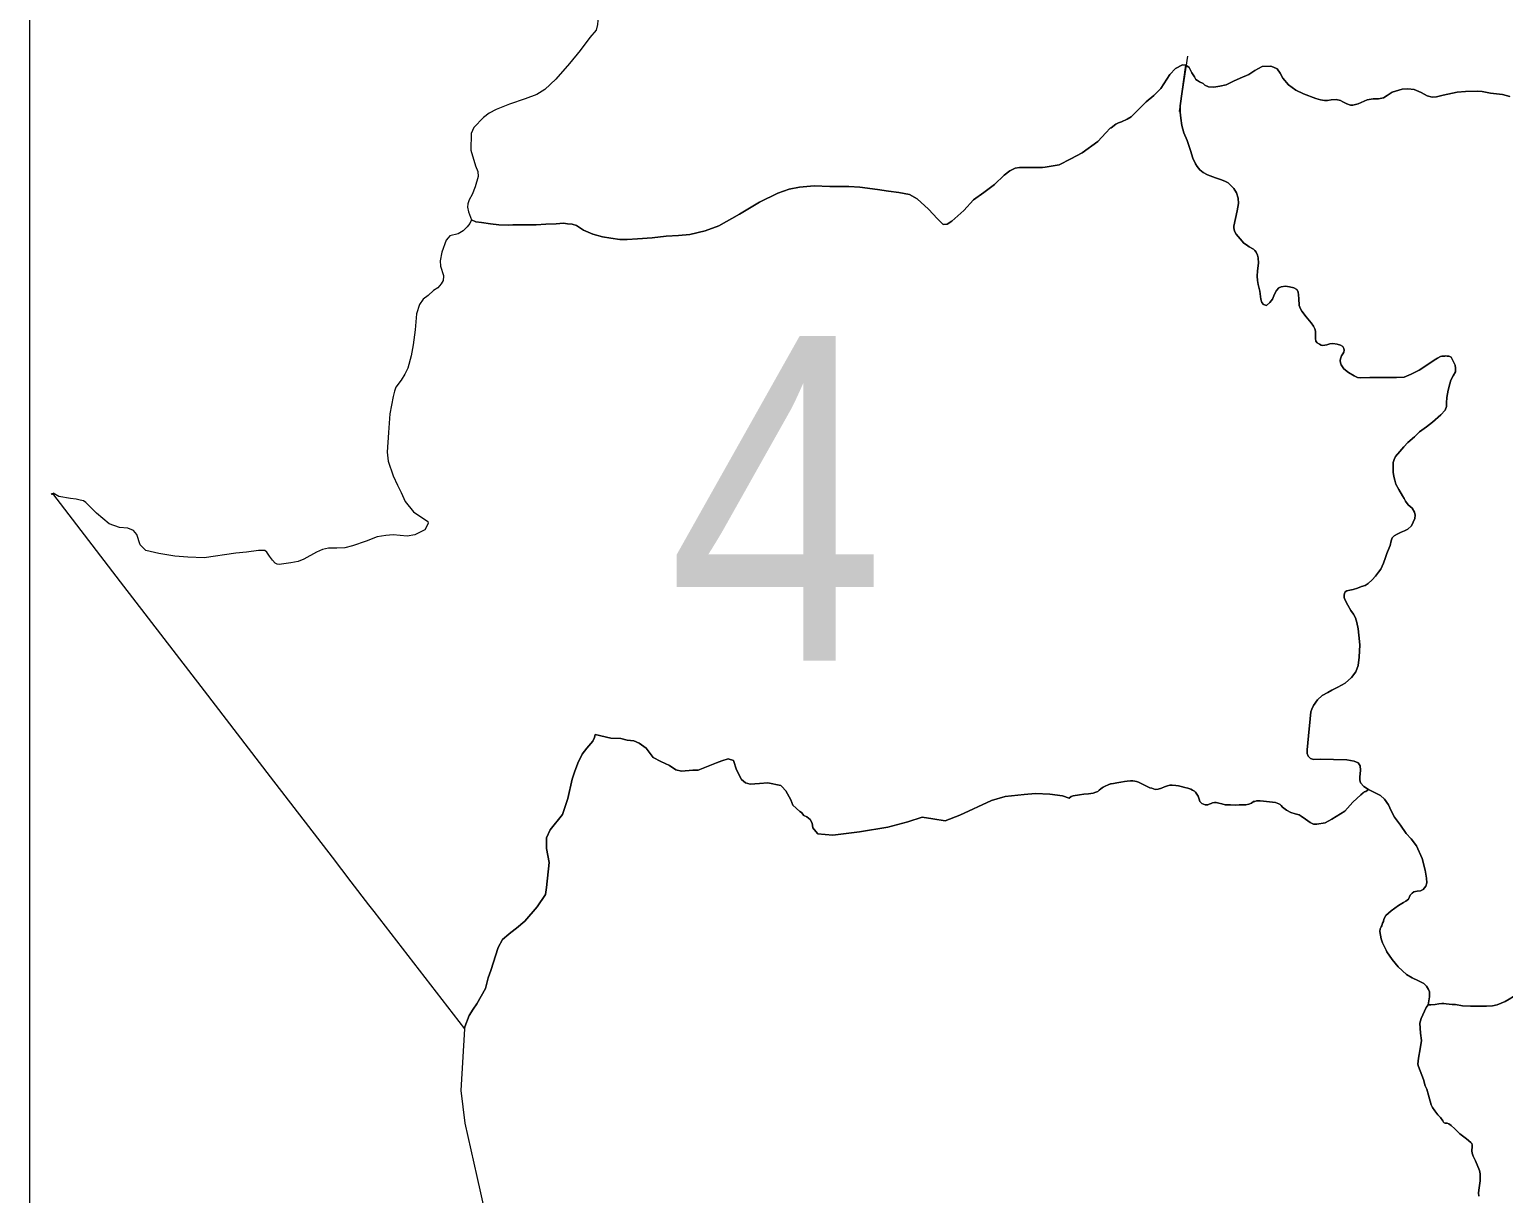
# Model space of a CAD drawing. Header units: metres. Extents: x 545098 to 555652, y 1854398 to 1862642.
# Drawn here: x 554200 to 554318.5, y 1862261.2 to 1862354.8 of the extents above; entities that cross this region are included whole.
import ezdxf

# ---------------------------------------------------------------- set-up
doc = ezdxf.new("R2010")
doc.units = ezdxf.units.M
doc.header["$LTSCALE"] = 6.8
doc.layers.add('61', color=7, linetype='Continuous', lineweight=13)

msp = doc.modelspace()

# ---------------------------------------------------------------- linework, layer by layer
at = {"layer": '61'}
for p, q in [((554293.08, 1862352.65), (554292.42, 1862348.19)), ((554299.2, 1862332.67), (554299.44, 1862332.61))]:
    msp.add_line(p, q, dxfattribs=at)
msp.add_lwpolyline([(554200, 1862170), (554500, 1862170), (554500, 1862470), (554200, 1862470)], close=True, dxfattribs=at)
for points in [[(554246.04, 1862356.95), (554245.68, 1862355.52), (554245.66, 1862355.21), (554245.56, 1862354.75), (554245.05, 1862354.16), (554244.25, 1862353.11), (554243.41, 1862352.05), (554242.32, 1862350.81), (554241.42, 1862349.97), (554240.77, 1862349.57), (554239.83, 1862349.23), (554238.58, 1862348.79), (554237.52, 1862348.35), (554236.95, 1862348.08), (554236.48, 1862347.71), (554235.72, 1862346.92), (554235.5, 1862346.44)], [(554289.76, 1862348.97), (554290.36, 1862349.49), (554290.94, 1862350.04), (554291.67, 1862351.19), (554292.12, 1862351.67)], [(554292.12, 1862351.67), (554291.67, 1862351.19), (554290.94, 1862350.04), (554290.36, 1862349.49), (554289.76, 1862348.97)], [(554292.12, 1862351.67), (554292.69, 1862351.96), (554292.94, 1862351.93), (554293.2, 1862351.73), (554293.44, 1862351.32), (554293.63, 1862351), (554293.74, 1862350.77), (554293.88, 1862350.69), (554294.04, 1862350.6), (554294.34, 1862350.45), (554294.46, 1862350.33), (554294.78, 1862350.18), (554295.19, 1862350.15), (554295.68, 1862350.24), (554296.2, 1862350.35), (554296.77, 1862350.65), (554297.3, 1862350.87), (554298.02, 1862351.19), (554298.48, 1862351.5), (554299.08, 1862351.83), (554299.77, 1862351.86), (554300, 1862351.77), (554300.29, 1862351.63), (554300.52, 1862351.28), (554300.74, 1862350.87), (554301.2, 1862350.34), (554301.8, 1862349.93), (554302.39, 1862349.62), (554303.4, 1862349.24), (554303.78, 1862349.14), (554304.08, 1862349.09), (554304.34, 1862349.1), (554304.64, 1862349.15)], [(554292.95, 1862351.92), (554292.94, 1862351.93), (554292.69, 1862351.96), (554292.12, 1862351.67)], [(554304.64, 1862349.15), (554304.34, 1862349.1), (554304.08, 1862349.09), (554303.78, 1862349.14), (554303.4, 1862349.24), (554302.39, 1862349.62), (554301.8, 1862349.93), (554301.2, 1862350.34), (554300.74, 1862350.87), (554300.52, 1862351.28), (554300.29, 1862351.63), (554300, 1862351.77), (554299.77, 1862351.86), (554299.08, 1862351.83), (554298.48, 1862351.5), (554298.02, 1862351.19), (554297.3, 1862350.87), (554296.77, 1862350.65), (554296.2, 1862350.35), (554295.68, 1862350.24), (554295.19, 1862350.15), (554294.78, 1862350.18), (554294.46, 1862350.33), (554294.34, 1862350.45), (554294.04, 1862350.6), (554293.88, 1862350.69), (554293.74, 1862350.77), (554293.63, 1862351), (554293.44, 1862351.32), (554293.2, 1862351.73), (554292.95, 1862351.92), (554292.49, 1862348.67)], [(554292.49, 1862348.15), (554292.49, 1862348.67), (554292.95, 1862351.92)], [(554304.64, 1862349.15), (554305.04, 1862349.17), (554305.39, 1862349.1), (554305.57, 1862348.99), (554305.88, 1862348.81), (554306.19, 1862348.72), (554306.38, 1862348.7), (554306.79, 1862348.83), (554307.51, 1862349.14), (554308.01, 1862349.21), (554308.43, 1862349.21), (554308.82, 1862349.29), (554309.14, 1862349.48), (554309.53, 1862349.76), (554310.34, 1862350), (554310.8, 1862350.03), (554311.31, 1862349.96), (554311.85, 1862349.73), (554312.35, 1862349.45), (554312.74, 1862349.36)], [(554312.74, 1862349.36), (554312.35, 1862349.45), (554311.85, 1862349.73), (554311.31, 1862349.96), (554310.8, 1862350.03), (554310.34, 1862350), (554309.53, 1862349.76), (554309.14, 1862349.48), (554308.82, 1862349.29), (554308.43, 1862349.21), (554308.01, 1862349.21), (554307.51, 1862349.14), (554306.79, 1862348.83), (554306.38, 1862348.7), (554306.19, 1862348.72), (554305.88, 1862348.81), (554305.57, 1862348.99), (554305.39, 1862349.1), (554305.04, 1862349.17), (554304.64, 1862349.15)], [(554312.74, 1862349.36), (554313.1, 1862349.39), (554313.63, 1862349.52), (554314.76, 1862349.75), (554315.43, 1862349.8), (554316.35, 1862349.85), (554316.77, 1862349.8), (554317.43, 1862349.69)], [(554317.43, 1862349.69), (554316.77, 1862349.8), (554316.35, 1862349.85), (554315.43, 1862349.8), (554314.76, 1862349.75), (554313.63, 1862349.52), (554313.1, 1862349.39), (554312.74, 1862349.36)], [(554317.43, 1862349.69), (554318.39, 1862349.57), (554318.98, 1862349.42)], [(554318.98, 1862349.42), (554318.39, 1862349.57), (554317.43, 1862349.69)], [(554286.94, 1862346.9), (554287.31, 1862347.19), (554287.52, 1862347.29), (554287.78, 1862347.38), (554288.24, 1862347.58), (554288.56, 1862347.78), (554288.9, 1862348.12), (554289.76, 1862348.97)], [(554289.76, 1862348.97), (554288.9, 1862348.12), (554288.56, 1862347.78), (554288.24, 1862347.58), (554287.78, 1862347.38), (554287.52, 1862347.29), (554287.31, 1862347.19), (554286.94, 1862346.9)], [(554292.49, 1862348.67), (554292.49, 1862348.15), (554292.54, 1862347.66), (554292.63, 1862347.08), (554292.79, 1862346.49), (554293.06, 1862345.86), (554293.33, 1862345.06), (554293.51, 1862344.45), (554293.72, 1862344), (554293.86, 1862343.79), (554294.08, 1862343.51), (554294.35, 1862343.31), (554294.69, 1862343.11), (554295.33, 1862342.87), (554295.82, 1862342.71), (554296.14, 1862342.57), (554296.36, 1862342.47), (554296.79, 1862342.02), (554297.02, 1862341.67), (554297.16, 1862341.22), (554297.17, 1862340.8), (554297.08, 1862340.21), (554296.8, 1862338.98), (554296.8, 1862338.85), (554296.82, 1862338.71), (554296.87, 1862338.57), (554297, 1862338.35), (554297.3, 1862337.97), (554297.61, 1862337.62), (554297.81, 1862337.47), (554298.03, 1862337.31), (554298.38, 1862337.14), (554298.49, 1862337.02), (554298.6, 1862336.88), (554298.7, 1862336.66), (554298.75, 1862336.44), (554298.79, 1862336.01), (554298.7, 1862335.4), (554298.67, 1862334.95), (554298.7, 1862334.61), (554298.77, 1862334.29), (554298.84, 1862333.97), (554298.88, 1862333.75), (554298.97, 1862333.11), (554299.06, 1862332.84), (554299.2, 1862332.67)], [(554299.2, 1862332.67), (554299.06, 1862332.84), (554298.97, 1862333.11), (554298.88, 1862333.75), (554298.84, 1862333.97), (554298.77, 1862334.29), (554298.7, 1862334.61), (554298.67, 1862334.95), (554298.7, 1862335.4), (554298.79, 1862336.01), (554298.75, 1862336.44), (554298.7, 1862336.66), (554298.6, 1862336.88), (554298.49, 1862337.02), (554298.38, 1862337.14), (554298.03, 1862337.31), (554297.81, 1862337.47), (554297.61, 1862337.62), (554297.3, 1862337.97), (554297, 1862338.35), (554296.87, 1862338.57), (554296.82, 1862338.71), (554296.8, 1862338.85), (554296.8, 1862338.98), (554297.08, 1862340.21), (554297.17, 1862340.8), (554297.16, 1862341.22), (554297.02, 1862341.67), (554296.79, 1862342.02), (554296.36, 1862342.47), (554296.14, 1862342.57), (554295.82, 1862342.71), (554295.33, 1862342.87), (554294.69, 1862343.11), (554294.35, 1862343.31), (554294.08, 1862343.51), (554293.86, 1862343.79), (554293.72, 1862344), (554293.51, 1862344.45), (554293.33, 1862345.06), (554293.06, 1862345.86), (554292.79, 1862346.49), (554292.63, 1862347.08), (554292.54, 1862347.66), (554292.49, 1862348.15)], [(554281.65, 1862343.72), (554282.76, 1862343.92), (554283.69, 1862344.4), (554284.61, 1862344.87), (554285.86, 1862345.79), (554286.51, 1862346.48), (554286.85, 1862346.86), (554286.94, 1862346.9)], [(554286.94, 1862346.9), (554286.85, 1862346.86), (554286.51, 1862346.48), (554285.86, 1862345.79), (554284.61, 1862344.87), (554283.69, 1862344.4), (554282.76, 1862343.92), (554281.65, 1862343.72)], [(554235.5, 1862346.44), (554235.48, 1862345.09), (554235.85, 1862343.84)], [(554235.85, 1862343.84), (554236.03, 1862343.37), (554236.06, 1862342.98), (554235.83, 1862342.15), (554235.59, 1862341.53), (554235.35, 1862341.09), (554235.24, 1862340.79), (554235.2, 1862340.5), (554235.3, 1862340.14), (554235.52, 1862339.5)], [(554273.43, 1862339.11), (554273.76, 1862339.13), (554274.14, 1862339.39), (554275.11, 1862340.25), (554275.87, 1862341.09), (554276.7, 1862341.7), (554277.57, 1862342.33), (554278.34, 1862343.07), (554278.8, 1862343.43), (554279.22, 1862343.64), (554279.57, 1862343.69), (554281.43, 1862343.69), (554281.65, 1862343.72)], [(554281.65, 1862343.72), (554281.43, 1862343.69), (554279.57, 1862343.69), (554279.22, 1862343.64), (554278.8, 1862343.43), (554278.34, 1862343.07), (554277.57, 1862342.33), (554276.7, 1862341.7), (554275.87, 1862341.09), (554275.11, 1862340.25), (554274.14, 1862339.39), (554273.76, 1862339.13), (554273.43, 1862339.11)], [(554260.14, 1862341.63), (554261.05, 1862341.95), (554261.89, 1862342.12), (554263.07, 1862342.23), (554264.33, 1862342.17), (554265.85, 1862342.17), (554266.74, 1862342.11), (554268.16, 1862341.93), (554269.05, 1862341.79), (554269.88, 1862341.69), (554270.73, 1862341.53), (554271.34, 1862341.19), (554272.25, 1862340.35), (554272.98, 1862339.57), (554273.43, 1862339.11)], [(554273.43, 1862339.11), (554272.98, 1862339.57), (554272.25, 1862340.35), (554271.34, 1862341.19), (554270.73, 1862341.53), (554269.88, 1862341.69), (554269.05, 1862341.79), (554268.16, 1862341.93), (554266.74, 1862342.11), (554265.85, 1862342.17), (554264.33, 1862342.17), (554263.07, 1862342.23), (554261.89, 1862342.12), (554261.05, 1862341.95), (554260.14, 1862341.63)], [(554260.14, 1862341.63), (554258.67, 1862340.91), (554257.06, 1862339.95), (554255.42, 1862339.01), (554254.31, 1862338.6), (554253.09, 1862338.31), (554252.18, 1862338.23), (554251.18, 1862338.17), (554250.05, 1862338.04), (554248.88, 1862337.95), (554248.03, 1862337.91), (554247.44, 1862337.92), (554246.72, 1862338.02), (554246.06, 1862338.13), (554245.27, 1862338.33), (554244.54, 1862338.67), (554243.96, 1862339.03), (554243.61, 1862339.14), (554243.24, 1862339.17)], [(554246.06, 1862338.13), (554246.72, 1862338.02), (554247.44, 1862337.92), (554248.03, 1862337.91), (554248.88, 1862337.95), (554250.05, 1862338.04), (554251.18, 1862338.17), (554252.18, 1862338.23), (554253.09, 1862338.31), (554254.31, 1862338.6), (554255.42, 1862339.01), (554257.06, 1862339.95), (554258.67, 1862340.91), (554260.14, 1862341.63)], [(554235.39, 1862339.19), (554235.19, 1862338.92), (554234.87, 1862338.6), (554234.47, 1862338.37), (554233.78, 1862338.2), (554233.64, 1862338.04)], [(554243.24, 1862339.17), (554242.91, 1862339.21), (554242.33, 1862339.18), (554241.51, 1862339.15), (554240.73, 1862339.1), (554239.8, 1862339.1), (554238.86, 1862339.1), (554238.47, 1862339.07), (554237.72, 1862339.1), (554237.05, 1862339.16), (554236.34, 1862339.28), (554235.87, 1862339.33), (554235.52, 1862339.5), (554235.39, 1862339.19)], [(554235.52, 1862339.5), (554235.87, 1862339.33), (554236.34, 1862339.28), (554237.05, 1862339.16), (554237.72, 1862339.1), (554238.47, 1862339.07), (554238.86, 1862339.1), (554239.8, 1862339.1), (554240.73, 1862339.1), (554241.51, 1862339.15), (554242.33, 1862339.18), (554242.91, 1862339.21), (554243.24, 1862339.17)], [(554243.24, 1862339.17), (554243.61, 1862339.14), (554243.96, 1862339.03), (554244.54, 1862338.67), (554245.27, 1862338.33), (554246.06, 1862338.13)], [(554233.64, 1862338.04), (554233.48, 1862337.86), (554233.14, 1862336.9), (554233, 1862336.2), (554233.03, 1862335.76), (554233.28, 1862335.01), (554233.28, 1862334.97)], [(554233.28, 1862334.97), (554233.25, 1862334.61), (554233.08, 1862334.35), (554232.83, 1862334.03), (554232.47, 1862333.8), (554232.04, 1862333.41), (554231.64, 1862333.11), (554231.35, 1862332.68), (554231.1, 1862331.92), (554231, 1862330.65), (554230.83, 1862329.45), (554230.69, 1862328.56), (554230.4, 1862327.55), (554230.17, 1862327.08), (554229.87, 1862326.59), (554229.44, 1862326.02), (554229.33, 1862325.7), (554229.22, 1862325.29), (554228.96, 1862323.9), (554228.86, 1862322.38), (554228.74, 1862320.8), (554228.84, 1862320.08), (554229.22, 1862318.89), (554229.58, 1862318.14), (554229.87, 1862317.55), (554230.21, 1862316.84), (554230.86, 1862316), (554232.01, 1862315.23), (554232.04, 1862315.08), (554231.79, 1862314.55)], [(554301.29, 1862334.09), (554300.96, 1862334.16), (554300.62, 1862334.11), (554300.43, 1862334.01), (554300.24, 1862333.81), (554300.07, 1862333.5), (554299.91, 1862333.11), (554299.71, 1862332.83), (554299.44, 1862332.61), (554299.2, 1862332.67)], [(554299.44, 1862332.61), (554299.71, 1862332.83), (554299.91, 1862333.11), (554300.07, 1862333.5), (554300.24, 1862333.81), (554300.43, 1862334.01), (554300.62, 1862334.11), (554300.96, 1862334.16), (554301.29, 1862334.09), (554301.63, 1862334.03), (554301.86, 1862333.88), (554301.98, 1862333.69), (554302.04, 1862333.16), (554302.06, 1862332.59), (554302.16, 1862332.34), (554302.28, 1862332.15), (554302.61, 1862331.68), (554303.01, 1862331.21), (554303.21, 1862330.93), (554303.31, 1862330.73), (554303.36, 1862330.53), (554303.37, 1862330.26), (554303.36, 1862329.94), (554303.4, 1862329.74), (554303.49, 1862329.61), (554303.68, 1862329.48), (554303.83, 1862329.42), (554303.96, 1862329.39), (554304.27, 1862329.44), (554304.52, 1862329.53), (554304.76, 1862329.54), (554305.11, 1862329.49), (554305.38, 1862329.42), (554305.56, 1862329.29), (554305.65, 1862329.15), (554305.68, 1862329.02), (554305.64, 1862328.86), (554305.57, 1862328.72), (554305.45, 1862328.56), (554305.38, 1862328.32), (554305.36, 1862328.18), (554305.38, 1862327.99), (554305.43, 1862327.84), (554305.65, 1862327.52), (554306.02, 1862327.21), (554306.48, 1862326.94), (554306.74, 1862326.82), (554307, 1862326.77), (554307.73, 1862326.82), (554308.62, 1862326.82), (554309.3, 1862326.82), (554309.88, 1862326.82), (554310.49, 1862326.85), (554311.07, 1862327.08), (554311.71, 1862327.4), (554312.32, 1862327.8), (554312.91, 1862328.2), (554313.18, 1862328.37), (554313.42, 1862328.49)], [(554302.04, 1862333.16), (554301.98, 1862333.69), (554301.86, 1862333.88), (554301.63, 1862334.03), (554301.29, 1862334.09)], [(554303.21, 1862330.93), (554303.01, 1862331.21), (554302.61, 1862331.68), (554302.28, 1862332.15), (554302.16, 1862332.34), (554302.06, 1862332.59), (554302.04, 1862333.16)], [(554303.37, 1862330.26), (554303.36, 1862330.53), (554303.31, 1862330.73), (554303.21, 1862330.93)], [(554303.68, 1862329.48), (554303.49, 1862329.61), (554303.4, 1862329.74), (554303.36, 1862329.94), (554303.37, 1862330.26)], [(554303.96, 1862329.39), (554303.83, 1862329.42), (554303.68, 1862329.48)], [(554305.56, 1862329.29), (554305.38, 1862329.42), (554305.11, 1862329.49), (554304.76, 1862329.54), (554304.52, 1862329.53), (554304.27, 1862329.44), (554303.96, 1862329.39)], [(554305.68, 1862329.02), (554305.65, 1862329.15), (554305.56, 1862329.29)], [(554305.43, 1862327.84), (554305.38, 1862327.99), (554305.36, 1862328.18), (554305.38, 1862328.32), (554305.45, 1862328.56), (554305.57, 1862328.72)], [(554305.57, 1862328.72), (554305.64, 1862328.86), (554305.68, 1862329.02)], [(554313.42, 1862328.49), (554313.18, 1862328.37), (554312.91, 1862328.2), (554312.32, 1862327.8), (554311.71, 1862327.4), (554311.07, 1862327.08), (554310.49, 1862326.85), (554309.88, 1862326.82), (554309.3, 1862326.82), (554308.62, 1862326.82), (554307.73, 1862326.82)], [(554313.42, 1862328.49), (554313.52, 1862328.52), (554313.64, 1862328.53), (554313.75, 1862328.53), (554313.84, 1862328.54), (554313.96, 1862328.53), (554314.08, 1862328.52), (554314.16, 1862328.5), (554314.27, 1862328.44), (554314.36, 1862328.28), (554314.47, 1862328.08), (554314.59, 1862327.79), (554314.63, 1862327.55), (554314.61, 1862327.27), (554314.42, 1862326.94), (554314.25, 1862326.59), (554314.16, 1862326.29), (554314.04, 1862325.78), (554313.93, 1862325.19), (554313.9, 1862324.78), (554313.89, 1862324.48), (554313.79, 1862324.19), (554313.43, 1862323.81), (554312.78, 1862323.21)], [(554312.78, 1862323.21), (554313.43, 1862323.81), (554313.79, 1862324.19), (554313.89, 1862324.48), (554313.9, 1862324.78), (554313.93, 1862325.19), (554314.04, 1862325.78), (554314.16, 1862326.29), (554314.25, 1862326.59), (554314.42, 1862326.94), (554314.61, 1862327.27), (554314.63, 1862327.55), (554314.59, 1862327.79), (554314.47, 1862328.08), (554314.36, 1862328.28), (554314.27, 1862328.44), (554314.16, 1862328.5), (554314.08, 1862328.52), (554313.96, 1862328.53), (554313.84, 1862328.54), (554313.75, 1862328.53), (554313.64, 1862328.53), (554313.52, 1862328.52), (554313.42, 1862328.49)], [(554306.74, 1862326.82), (554306.48, 1862326.94), (554306.02, 1862327.21), (554305.65, 1862327.52), (554305.43, 1862327.84)], [(554307.73, 1862326.82), (554307, 1862326.77), (554306.74, 1862326.82)], [(554312.78, 1862323.21), (554312.28, 1862322.83), (554311.72, 1862322.43), (554311.33, 1862322.04), (554310.8, 1862321.58), (554310.47, 1862321.23), (554310.14, 1862320.87), (554309.81, 1862320.45), (554309.69, 1862320.22), (554309.62, 1862319.97), (554309.6, 1862319.55), (554309.6, 1862319.2), (554309.66, 1862318.84), (554309.74, 1862318.54), (554309.82, 1862318.23), (554310.07, 1862317.8), (554310.35, 1862317.29), (554310.49, 1862317.08), (554310.61, 1862316.86), (554310.82, 1862316.58), (554311.13, 1862316.29), (554311.33, 1862315.99), (554311.37, 1862315.74), (554311.34, 1862315.46), (554311.23, 1862315.17), (554311.08, 1862314.89), (554310.8, 1862314.6), (554310.53, 1862314.47), (554310.25, 1862314.36)], [(554310.25, 1862314.36), (554310.53, 1862314.47), (554310.8, 1862314.6), (554311.08, 1862314.89), (554311.23, 1862315.17), (554311.34, 1862315.46), (554311.37, 1862315.74), (554311.33, 1862315.99), (554311.13, 1862316.29), (554310.82, 1862316.58), (554310.61, 1862316.86), (554310.49, 1862317.08), (554310.35, 1862317.29), (554310.07, 1862317.8), (554309.82, 1862318.23), (554309.74, 1862318.54), (554309.66, 1862318.84), (554309.6, 1862319.2), (554309.6, 1862319.55), (554309.62, 1862319.97), (554309.69, 1862320.22), (554309.81, 1862320.45), (554310.14, 1862320.87), (554310.47, 1862321.23), (554310.8, 1862321.58), (554311.33, 1862322.04), (554311.72, 1862322.43), (554312.28, 1862322.83), (554312.78, 1862323.21)], [(554201.9, 1862317.49), (554201.82, 1862317.39), (554201.77, 1862317.47), (554201.84, 1862317.48), (554207.3, 1862310.38), (554214.04, 1862301.61)], [(554218.42, 1862312.9), (554217.45, 1862312.76), (554216.58, 1862312.69), (554214.04, 1862312.3), (554212.74, 1862312.35), (554211.69, 1862312.45), (554210.39, 1862312.65), (554209.36, 1862312.91), (554208.9, 1862313.35), (554208.62, 1862314.19), (554208.37, 1862314.5), (554207.91, 1862314.69), (554207.24, 1862314.75), (554206.4, 1862315.05), (554205.39, 1862315.89), (554204.53, 1862316.76), (554204.33, 1862316.89), (554204.08, 1862316.95), (554203.75, 1862317.03), (554203.3, 1862317.08), (554202.37, 1862317.25), (554201.9, 1862317.5), (554201.9, 1862317.49)], [(554231.79, 1862314.55), (554230.98, 1862314.17), (554230.37, 1862314.05), (554229.22, 1862314.15), (554228.64, 1862314.1), (554227.95, 1862314), (554227.05, 1862313.65), (554225.97, 1862313.26), (554225.97, 1862313.26)], [(554310.25, 1862314.36), (554309.92, 1862314.22), (554309.69, 1862314.08), (554309.53, 1862313.91), (554309.44, 1862313.68), (554309.36, 1862313.31), (554309.29, 1862313.11), (554309.11, 1862312.66), (554309, 1862312.34), (554308.82, 1862311.88), (554308.73, 1862311.63), (554308.62, 1862311.39), (554308.44, 1862311.15), (554308.2, 1862310.83), (554307.92, 1862310.53), (554307.61, 1862310.25), (554307.36, 1862310.09), (554307.06, 1862310), (554306.74, 1862309.87), (554306.4, 1862309.77), (554306.12, 1862309.7), (554305.88, 1862309.66), (554305.75, 1862309.56), (554305.7, 1862309.43), (554305.68, 1862309.31), (554305.66, 1862309.19), (554305.66, 1862309.11), (554305.7, 1862309.03), (554305.75, 1862308.9), (554305.86, 1862308.72), (554305.86, 1862308.68), (554305.96, 1862308.49), (554306.22, 1862308.06)], [(554309.29, 1862313.11), (554309.36, 1862313.31), (554309.44, 1862313.68)], [(554309.44, 1862313.68), (554309.53, 1862313.91), (554309.69, 1862314.08), (554309.92, 1862314.22), (554310.25, 1862314.36)], [(554225.97, 1862313.26), (554225.34, 1862313.11), (554224.7, 1862313.08), (554224.04, 1862313.09), (554223.56, 1862312.97), (554223.08, 1862312.77), (554222.04, 1862312.2), (554221.59, 1862312.02), (554221, 1862311.91), (554220.06, 1862311.78), (554219.9, 1862311.79), (554219.75, 1862311.87), (554219.53, 1862312.13), (554219.28, 1862312.45), (554219.09, 1862312.77), (554218.93, 1862312.89), (554218.67, 1862312.91), (554218.42, 1862312.9)], [(554308.73, 1862311.63), (554308.82, 1862311.88), (554309, 1862312.34), (554309.11, 1862312.66), (554309.29, 1862313.11)], [(554306.4, 1862309.77), (554306.74, 1862309.87), (554307.06, 1862310), (554307.36, 1862310.09), (554307.61, 1862310.25), (554307.92, 1862310.53), (554308.2, 1862310.83), (554308.44, 1862311.15), (554308.62, 1862311.39), (554308.73, 1862311.63)], [(554305.75, 1862308.9), (554305.7, 1862309.03), (554305.66, 1862309.11), (554305.66, 1862309.19), (554305.68, 1862309.31), (554305.7, 1862309.43), (554305.75, 1862309.56), (554305.88, 1862309.66), (554306.12, 1862309.7), (554306.4, 1862309.77)], [(554306.22, 1862308.06), (554306.41, 1862307.77), (554306.59, 1862307.48), (554306.7, 1862307.11), (554306.81, 1862306.59), (554306.86, 1862306.09), (554306.94, 1862305.31), (554306.88, 1862304.33), (554306.81, 1862303.66), (554306.6, 1862303.14), (554306.27, 1862302.68), (554305.75, 1862302.23), (554305.15, 1862301.9), (554304.69, 1862301.66), (554304.35, 1862301.48), (554303.9, 1862301.23), (554303.53, 1862300.89), (554303.22, 1862300.44), (554303.06, 1862300.13), (554302.99, 1862299.92), (554302.94, 1862299.35)], [(554305.86, 1862308.68), (554305.86, 1862308.72), (554305.75, 1862308.9)], [(554306.22, 1862308.06), (554305.96, 1862308.49), (554305.86, 1862308.68)], [(554306.7, 1862307.11), (554306.59, 1862307.48), (554306.41, 1862307.77), (554306.22, 1862308.06)], [(554306.94, 1862305.31), (554306.86, 1862306.09), (554306.81, 1862306.59), (554306.7, 1862307.11)], [(554305.75, 1862302.23), (554306.27, 1862302.68), (554306.6, 1862303.14), (554306.81, 1862303.66), (554306.88, 1862304.33), (554306.94, 1862305.31)], [(554304.69, 1862301.66), (554305.15, 1862301.9), (554305.75, 1862302.23)], [(554214.04, 1862301.61), (554219.35, 1862294.69), (554224.32, 1862288.24), (554225.82, 1862286.26), (554227.26, 1862284.41), (554227.68, 1862283.86), (554234.96, 1862274.42), (554235, 1862274.6), (554235.33, 1862275.5)], [(554303.06, 1862300.13), (554303.22, 1862300.44), (554303.53, 1862300.89), (554303.9, 1862301.23), (554304.35, 1862301.48), (554304.69, 1862301.66)], [(554302.94, 1862299.35), (554302.99, 1862299.92), (554303.06, 1862300.13)], [(554302.94, 1862299.35), (554302.8, 1862297.99), (554302.7, 1862296.87), (554302.69, 1862296.57), (554302.78, 1862296.36), (554302.96, 1862296.16), (554303.2, 1862296.09)], [(554302.69, 1862296.57), (554302.7, 1862296.87), (554302.8, 1862297.99), (554302.94, 1862299.35)], [(554245.46, 1862298.09), (554245.42, 1862297.86), (554245.27, 1862297.55), (554244.79, 1862296.99), (554244.42, 1862296.52), (554244.08, 1862295.8), (554243.81, 1862295.06), (554243.61, 1862294.52), (554243.26, 1862292.96), (554242.83, 1862291.66), (554241.86, 1862290.42), (554241.55, 1862289.78), (554241.55, 1862288.92), (554241.77, 1862287.81), (554241.55, 1862285.8), (554241.48, 1862285.23), (554240.82, 1862284.23), (554239.81, 1862283.09), (554239.14, 1862282.52), (554238.7, 1862282.18), (554238.53, 1862282.05)], [(554244.79, 1862296.99), (554245.27, 1862297.55), (554245.42, 1862297.86), (554245.46, 1862298.09)], [(554260.46, 1862293.91), (554260.38, 1862294.01), (554259.34, 1862294.2), (554258.69, 1862294.16), (554257.94, 1862294.1), (554257.55, 1862294.22), (554257.22, 1862294.49), (554256.84, 1862295.25), (554256.59, 1862296.02), (554256.17, 1862296.13), (554255.66, 1862295.98), (554255.21, 1862295.81), (554254.43, 1862295.49), (554253.76, 1862295.24), (554253.32, 1862295.24), (554252.41, 1862295.15), (554251.94, 1862295.25), (554251.43, 1862295.61), (554250.75, 1862295.93), (554250.12, 1862296.24), (554249.58, 1862296.99), (554249.01, 1862297.39), (554248.58, 1862297.58), (554248.05, 1862297.64), (554247.52, 1862297.77), (554246.73, 1862297.81), (554245.46, 1862298.09)], [(554245.46, 1862298.09), (554246.73, 1862297.81), (554247.52, 1862297.77), (554248.05, 1862297.64), (554248.58, 1862297.58)], [(554248.58, 1862297.58), (554249.01, 1862297.39), (554249.58, 1862296.99), (554250.12, 1862296.24), (554250.75, 1862295.93), (554251.43, 1862295.61)], [(554243.61, 1862294.52), (554243.81, 1862295.06), (554244.08, 1862295.8), (554244.42, 1862296.52), (554244.79, 1862296.99)], [(554254.43, 1862295.49), (554255.21, 1862295.81), (554255.66, 1862295.98), (554256.17, 1862296.13), (554256.59, 1862296.02), (554256.84, 1862295.25)], [(554303.2, 1862296.09), (554302.96, 1862296.16), (554302.78, 1862296.36), (554302.69, 1862296.57)], [(554303.2, 1862296.09), (554303.75, 1862296.12), (554305.88, 1862296.05), (554306.47, 1862295.96), (554306.81, 1862295.82), (554306.96, 1862295.57), (554306.98, 1862295.24), (554306.93, 1862294.68), (554306.93, 1862294.44), (554306.98, 1862294.22), (554307.25, 1862293.93), (554307.64, 1862293.67)], [(554306.98, 1862295.24), (554306.96, 1862295.57), (554306.81, 1862295.82), (554306.47, 1862295.96), (554305.88, 1862296.05), (554303.75, 1862296.12), (554303.2, 1862296.09)], [(554251.43, 1862295.61), (554251.94, 1862295.25), (554252.41, 1862295.15), (554253.32, 1862295.24), (554253.76, 1862295.24), (554254.43, 1862295.49)], [(554256.84, 1862295.25), (554257.22, 1862294.49), (554257.55, 1862294.22), (554257.94, 1862294.1), (554258.69, 1862294.16)], [(554307.25, 1862293.93), (554306.98, 1862294.22), (554306.93, 1862294.44), (554306.93, 1862294.68), (554306.98, 1862295.24)], [(554241.55, 1862288.92), (554241.55, 1862289.78), (554241.86, 1862290.42), (554242.83, 1862291.66), (554243.26, 1862292.96), (554243.61, 1862294.52)], [(554258.69, 1862294.16), (554259.34, 1862294.2), (554260.38, 1862294.01), (554260.46, 1862293.91), (554260.8, 1862293.56), (554261.19, 1862292.84), (554261.35, 1862292.41), (554261.93, 1862291.91)], [(554261.93, 1862291.91), (554261.35, 1862292.41), (554261.19, 1862292.84), (554260.8, 1862293.56), (554260.46, 1862293.91)], [(554286.94, 1862294.14), (554286.88, 1862294.13), (554286.7, 1862294.06), (554286.45, 1862293.95), (554286.29, 1862293.86), (554286.22, 1862293.8), (554286.12, 1862293.72), (554285.99, 1862293.61), (554285.86, 1862293.52), (554285.7, 1862293.45), (554285.5, 1862293.38), (554285.12, 1862293.33), (554284.74, 1862293.29), (554284.39, 1862293.25), (554283.9, 1862293.17), (554283.74, 1862293.12), (554283.57, 1862292.98)], [(554283.57, 1862292.98), (554283.74, 1862293.12), (554283.9, 1862293.17), (554284.39, 1862293.25), (554284.74, 1862293.29), (554285.12, 1862293.33), (554285.5, 1862293.38), (554285.7, 1862293.45), (554285.86, 1862293.52), (554285.99, 1862293.61), (554286.12, 1862293.72), (554286.22, 1862293.8), (554286.29, 1862293.86), (554286.45, 1862293.95), (554286.7, 1862294.06), (554286.88, 1862294.13), (554286.94, 1862294.14)], [(554300.14, 1862292.63), (554299.2, 1862292.75), (554298.93, 1862292.77), (554298.78, 1862292.77), (554298.63, 1862292.77), (554298.49, 1862292.72), (554298.38, 1862292.7), (554298.21, 1862292.58), (554298.01, 1862292.5), (554297.76, 1862292.45), (554297.42, 1862292.43), (554297.22, 1862292.43), (554296.9, 1862292.42), (554296.53, 1862292.43), (554296.32, 1862292.44), (554296.11, 1862292.45), (554295.85, 1862292.51), (554295.61, 1862292.58), (554295.37, 1862292.63), (554295.25, 1862292.63), (554295.09, 1862292.61), (554294.97, 1862292.54), (554294.82, 1862292.49), (554294.71, 1862292.45), (554294.5, 1862292.45), (554294.37, 1862292.49), (554294.23, 1862292.55), (554294.14, 1862292.63), (554294.08, 1862292.72), (554294.01, 1862292.91), (554293.94, 1862293.15), (554293.84, 1862293.3), (554293.71, 1862293.45), (554293.63, 1862293.53), (554293.48, 1862293.61), (554293.34, 1862293.69), (554293.1, 1862293.79), (554292.87, 1862293.84), (554292.57, 1862293.91), (554292.36, 1862293.96), (554292.15, 1862294), (554291.84, 1862294.02), (554291.65, 1862294.02), (554291.47, 1862293.97), (554291.24, 1862293.88), (554290.99, 1862293.78), (554290.71, 1862293.69), (554290.47, 1862293.68), (554290.2, 1862293.77), (554290.04, 1862293.81), (554289.78, 1862293.94), (554289.4, 1862294.13), (554289.13, 1862294.27), (554288.99, 1862294.32), (554288.85, 1862294.34), (554288.68, 1862294.37), (554288.51, 1862294.38), (554288.24, 1862294.34), (554288.02, 1862294.32), (554287.73, 1862294.27), (554287.41, 1862294.2), (554287.14, 1862294.16), (554286.94, 1862294.14)], [(554286.94, 1862294.14), (554287.14, 1862294.16), (554287.41, 1862294.2), (554287.73, 1862294.27), (554288.02, 1862294.32), (554288.24, 1862294.34), (554288.51, 1862294.38), (554288.68, 1862294.37), (554288.85, 1862294.34), (554288.99, 1862294.32), (554289.13, 1862294.27), (554289.4, 1862294.13), (554289.78, 1862293.94), (554290.04, 1862293.81), (554290.2, 1862293.77), (554290.47, 1862293.68), (554290.71, 1862293.69), (554290.99, 1862293.78), (554291.24, 1862293.88), (554291.47, 1862293.97), (554291.65, 1862294.02), (554291.84, 1862294.02), (554292.15, 1862294), (554292.36, 1862293.96), (554292.57, 1862293.91), (554292.87, 1862293.84), (554293.1, 1862293.79), (554293.34, 1862293.69), (554293.48, 1862293.61), (554293.63, 1862293.53), (554293.71, 1862293.45), (554293.84, 1862293.3), (554293.94, 1862293.15), (554294.01, 1862292.91), (554294.08, 1862292.72), (554294.14, 1862292.63), (554294.23, 1862292.55), (554294.37, 1862292.49), (554294.5, 1862292.45), (554294.71, 1862292.45), (554294.82, 1862292.49), (554294.97, 1862292.54), (554295.09, 1862292.61), (554295.25, 1862292.63), (554295.37, 1862292.63), (554295.61, 1862292.58), (554295.85, 1862292.51), (554296.11, 1862292.45), (554296.32, 1862292.44), (554296.53, 1862292.43), (554296.9, 1862292.42), (554297.22, 1862292.43), (554297.42, 1862292.43), (554297.76, 1862292.45), (554298.01, 1862292.5), (554298.21, 1862292.58), (554298.38, 1862292.7), (554298.49, 1862292.72), (554298.63, 1862292.77), (554298.78, 1862292.77), (554298.93, 1862292.77), (554299.2, 1862292.75), (554300.14, 1862292.63)], [(554306.38, 1862292.66), (554307, 1862293.25), (554307.19, 1862293.42), (554307.27, 1862293.49), (554307.34, 1862293.5), (554307.41, 1862293.52), (554307.64, 1862293.67), (554307.25, 1862293.93)], [(554310.04, 1862284.36), (554310.44, 1862284.58), (554310.63, 1862284.69), (554310.83, 1862284.86), (554310.98, 1862285.18), (554311.13, 1862285.34), (554311.28, 1862285.44), (554311.55, 1862285.5), (554311.82, 1862285.53), (554312.03, 1862285.64), (554312.23, 1862285.91), (554312.32, 1862286.18), (554312.29, 1862286.54), (554312.17, 1862287.19), (554311.95, 1862288.13), (554311.49, 1862289.14), (554311.06, 1862289.7), (554310.66, 1862290.13), (554310.2, 1862290.8), (554309.71, 1862291.45), (554309.45, 1862291.96), (554309.23, 1862292.45), (554308.91, 1862292.91), (554308.58, 1862293.19), (554308.22, 1862293.38), (554307.64, 1862293.67), (554307.41, 1862293.52)], [(554307.64, 1862293.67), (554308.22, 1862293.38), (554308.58, 1862293.19), (554308.91, 1862292.91), (554309.23, 1862292.45), (554309.45, 1862291.96), (554309.71, 1862291.45)], [(554283.57, 1862292.98), (554283.03, 1862293.16), (554282.02, 1862293.3), (554280.85, 1862293.36), (554279.94, 1862293.28), (554278.43, 1862293.11), (554277.32, 1862292.79), (554274.79, 1862291.62), (554273.6, 1862291.15), (554272.62, 1862291.33), (554271.75, 1862291.44), (554270.6, 1862291.07), (554268.98, 1862290.65), (554266.72, 1862290.27), (554264.57, 1862290), (554263.35, 1862290.12)], [(554266.72, 1862290.27), (554268.98, 1862290.65), (554270.6, 1862291.07), (554271.75, 1862291.44), (554272.62, 1862291.33), (554273.6, 1862291.15), (554274.79, 1862291.62), (554277.32, 1862292.79)], [(554277.32, 1862292.79), (554278.43, 1862293.11), (554279.94, 1862293.28), (554280.85, 1862293.36), (554282.02, 1862293.3), (554283.03, 1862293.16), (554283.57, 1862292.98)], [(554301.04, 1862292.01), (554300.72, 1862292.25), (554300.61, 1862292.39), (554300.52, 1862292.46), (554300.43, 1862292.53), (554300.29, 1862292.58), (554300.14, 1862292.63)], [(554300.14, 1862292.63), (554300.29, 1862292.58), (554300.43, 1862292.53), (554300.52, 1862292.46), (554300.61, 1862292.39), (554300.72, 1862292.25), (554301.04, 1862292.01)], [(554307.41, 1862293.52), (554307.34, 1862293.5), (554307.27, 1862293.49), (554307.19, 1862293.42), (554307, 1862293.25), (554306.38, 1862292.66), (554305.72, 1862291.92), (554304.69, 1862291.3), (554304.14, 1862290.99), (554303.47, 1862290.88), (554303.22, 1862290.9)], [(554303.22, 1862290.9), (554303.47, 1862290.88), (554304.14, 1862290.99), (554304.69, 1862291.3), (554305.72, 1862291.92), (554306.38, 1862292.66)], [(554263.35, 1862290.12), (554263.33, 1862290.13), (554262.96, 1862290.59), (554262.9, 1862290.97), (554262.74, 1862291.26), (554262.49, 1862291.48), (554262.24, 1862291.58), (554262.06, 1862291.82), (554261.93, 1862291.91)], [(554261.93, 1862291.91), (554262.06, 1862291.82), (554262.24, 1862291.58), (554262.49, 1862291.48), (554262.74, 1862291.26), (554262.9, 1862290.97), (554262.96, 1862290.59), (554263.33, 1862290.13), (554263.35, 1862290.12), (554264.57, 1862290), (554266.72, 1862290.27)], [(554303.22, 1862290.9), (554302.94, 1862291.02), (554302.56, 1862291.3), (554302.21, 1862291.52), (554302.05, 1862291.63), (554301.72, 1862291.73), (554301.39, 1862291.82), (554301.04, 1862292.01)], [(554301.04, 1862292.01), (554301.39, 1862291.82), (554301.72, 1862291.73), (554302.05, 1862291.63), (554302.21, 1862291.52), (554302.56, 1862291.3), (554302.94, 1862291.02), (554303.22, 1862290.9)], [(554309.71, 1862291.45), (554310.2, 1862290.8), (554310.66, 1862290.13), (554311.06, 1862289.7)], [(554239.81, 1862283.09), (554240.82, 1862284.23), (554241.48, 1862285.23), (554241.55, 1862285.8), (554241.77, 1862287.81), (554241.55, 1862288.92)], [(554311.06, 1862289.7), (554311.49, 1862289.14), (554311.95, 1862288.13), (554312.17, 1862287.19)], [(554312.17, 1862287.19), (554312.29, 1862286.54), (554312.32, 1862286.18), (554312.23, 1862285.91), (554312.03, 1862285.64), (554311.82, 1862285.53)], [(554311.82, 1862285.53), (554311.55, 1862285.5), (554311.28, 1862285.44), (554311.13, 1862285.34), (554310.98, 1862285.18)], [(554309.06, 1862280.76), (554308.75, 1862281.35), (554308.65, 1862281.66), (554308.54, 1862282.25), (554308.56, 1862282.47), (554308.64, 1862282.62), (554308.69, 1862282.71), (554308.72, 1862282.84), (554308.76, 1862282.92), (554308.82, 1862283.05), (554308.87, 1862283.24), (554309.01, 1862283.53), (554309.44, 1862283.92), (554310.04, 1862284.36)], [(554310.04, 1862284.36), (554309.44, 1862283.92), (554309.01, 1862283.53), (554308.87, 1862283.24), (554308.82, 1862283.05), (554308.76, 1862282.92), (554308.72, 1862282.84), (554308.69, 1862282.71), (554308.64, 1862282.62)], [(554310.98, 1862285.18), (554310.83, 1862284.86), (554310.63, 1862284.69), (554310.44, 1862284.58), (554310.04, 1862284.36)], [(554237.67, 1862280.97), (554238.02, 1862281.62), (554238.53, 1862282.05), (554238.7, 1862282.18), (554239.14, 1862282.52), (554239.81, 1862283.09)], [(554238.53, 1862282.05), (554238.02, 1862281.62), (554237.67, 1862280.97), (554237.07, 1862279.13), (554236.87, 1862278.53), (554236.66, 1862277.68), (554235.96, 1862276.45), (554235.65, 1862276.02), (554235.33, 1862275.5), (554235, 1862274.6), (554234.96, 1862274.42)], [(554308.64, 1862282.62), (554308.56, 1862282.47), (554308.54, 1862282.25), (554308.65, 1862281.66), (554308.75, 1862281.35), (554309.06, 1862280.76), (554309.11, 1862280.62)], [(554235.96, 1862276.45), (554236.66, 1862277.68), (554236.87, 1862278.53), (554237.07, 1862279.13), (554237.67, 1862280.97)], [(554312.41, 1862276.36), (554312.52, 1862276.99), (554312.52, 1862277.4), (554312.44, 1862277.59), (554312.28, 1862277.87), (554312.08, 1862278.08), (554311.65, 1862278.29), (554311.13, 1862278.52), (554310.68, 1862278.81), (554310.01, 1862279.42), (554309.53, 1862280.01), (554309.11, 1862280.62), (554309.06, 1862280.76)], [(554309.11, 1862280.62), (554309.53, 1862280.01), (554310.01, 1862279.42), (554310.68, 1862278.81)], [(554310.68, 1862278.81), (554311.13, 1862278.52), (554311.65, 1862278.29)], [(554311.65, 1862278.29), (554312.08, 1862278.08), (554312.28, 1862277.87), (554312.44, 1862277.59), (554312.52, 1862277.4), (554312.52, 1862276.99), (554312.41, 1862276.36)], [(554312.41, 1862276.36), (554312.64, 1862276.36), (554312.99, 1862276.39), (554313.29, 1862276.45), (554313.52, 1862276.46), (554313.69, 1862276.46), (554313.88, 1862276.44), (554314.1, 1862276.42), (554314.35, 1862276.39), (554314.61, 1862276.38), (554315.19, 1862276.29), (554315.83, 1862276.24), (554316.55, 1862276.24), (554317.11, 1862276.25), (554317.6, 1862276.28), (554317.98, 1862276.35), (554318.6, 1862276.63), (554318.94, 1862276.81), (554319.28, 1862277.04), (554319.6, 1862277.27), (554319.85, 1862277.37)], [(554319.6, 1862277.27), (554319.28, 1862277.04), (554318.94, 1862276.81), (554318.6, 1862276.63), (554317.98, 1862276.35), (554317.6, 1862276.28), (554317.11, 1862276.25), (554316.55, 1862276.24), (554315.83, 1862276.24), (554315.19, 1862276.29), (554314.61, 1862276.38), (554314.35, 1862276.39), (554314.1, 1862276.42), (554313.88, 1862276.44), (554313.69, 1862276.46), (554313.52, 1862276.46), (554313.29, 1862276.45), (554312.99, 1862276.39), (554312.64, 1862276.36), (554312.41, 1862276.36)], [(554235.33, 1862275.5), (554235.65, 1862276.02), (554235.96, 1862276.45)], [(554312.41, 1862276.36), (554312.26, 1862276.14), (554311.86, 1862275.25), (554311.76, 1862274.89), (554311.81, 1862274.07), (554311.88, 1862273.5), (554311.77, 1862272.82), (554311.64, 1862272.06), (554311.6, 1862271.59), (554311.64, 1862271.4), (554312.04, 1862270.34), (554312.17, 1862269.84), (554312.31, 1862269.57), (554312.46, 1862269.1), (554312.66, 1862268.32), (554312.76, 1862268.1), (554312.95, 1862267.84), (554313.2, 1862267.51), (554313.42, 1862267.3), (554313.59, 1862267.04), (554313.66, 1862266.92), (554313.71, 1862266.88), (554313.78, 1862266.85), (554313.95, 1862266.85), (554314.09, 1862266.79), (554314.27, 1862266.66), (554314.56, 1862266.38), (554314.96, 1862265.99), (554315.51, 1862265.57), (554315.86, 1862265.28), (554315.94, 1862265.2), (554315.96, 1862265.1), (554315.97, 1862265.02), (554315.97, 1862264.94), (554315.95, 1862264.84), (554315.94, 1862264.74), (554315.93, 1862264.61), (554315.95, 1862264.42), (554316.03, 1862264.2), (554316.22, 1862263.82), (554316.55, 1862263.03)], [(554316.55, 1862263.03), (554316.22, 1862263.82), (554316.03, 1862264.2), (554315.95, 1862264.42), (554315.93, 1862264.61), (554315.94, 1862264.74), (554315.95, 1862264.84), (554315.97, 1862264.94), (554315.97, 1862265.02), (554315.96, 1862265.1), (554315.94, 1862265.2), (554315.86, 1862265.28), (554315.51, 1862265.57), (554314.96, 1862265.99), (554314.56, 1862266.38), (554314.27, 1862266.66), (554314.09, 1862266.79), (554313.95, 1862266.85), (554313.78, 1862266.85), (554313.71, 1862266.88), (554313.66, 1862266.92), (554313.59, 1862267.04), (554313.42, 1862267.3), (554313.2, 1862267.51), (554312.95, 1862267.84), (554312.76, 1862268.1), (554312.66, 1862268.32), (554312.46, 1862269.1), (554312.31, 1862269.57), (554312.17, 1862269.84), (554312.04, 1862270.34), (554311.64, 1862271.4), (554311.6, 1862271.59), (554311.64, 1862272.06), (554311.77, 1862272.82), (554311.88, 1862273.5), (554311.81, 1862274.07), (554311.76, 1862274.89), (554311.86, 1862275.25), (554312.26, 1862276.14), (554312.41, 1862276.36)], [(554234.96, 1862274.42), (554234.66, 1862269.46), (554234.99, 1862266.84), (554235.96, 1862262.54), (554237.31, 1862256.58)], [(554316.55, 1862263.03), (554316.59, 1862262.76), (554316.61, 1862262.21), (554316.51, 1862261.63), (554316.48, 1862261.23), (554316.5, 1862260.97)], [(554316.5, 1862260.97), (554316.48, 1862261.23), (554316.51, 1862261.63), (554316.61, 1862262.21), (554316.59, 1862262.76), (554316.55, 1862263.03)]]:
    msp.add_lwpolyline(points, dxfattribs=at)

# ---------------------------------------------------------------- texts
at = {"layer": '61', "width": 0.9}
msp.add_text('4', height=26.12, dxfattribs=at).set_placement((554251.29, 1862304.04))

doc.saveas('drawing.dxf')
